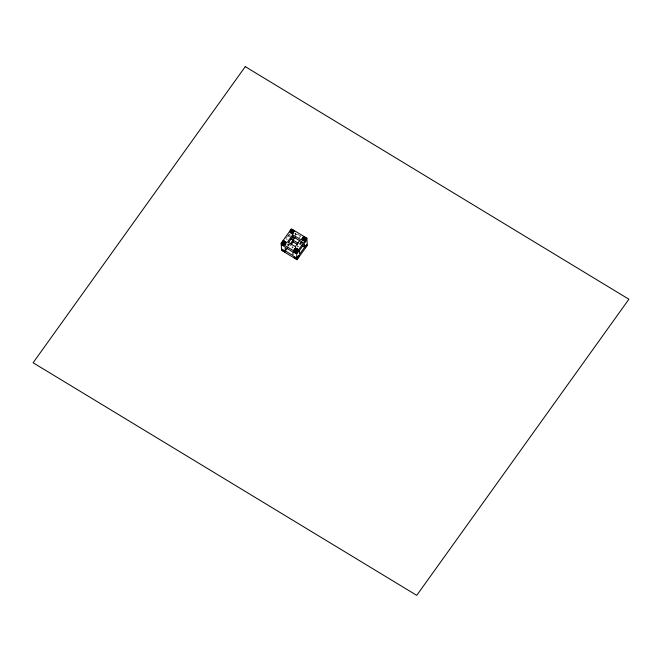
<?xml version="1.0" encoding="UTF-8"?>
<svg xmlns="http://www.w3.org/2000/svg" width="662" height="662" viewBox="0 0 662 662"><rect width="100%" height="100%" fill="white"/><g stroke="black" fill="none" stroke-linecap="round" stroke-linejoin="round"><path stroke-width="0.5" stroke-dasharray="3.31 2.48" d="M286.108 238.204L288.392 235.01L290.684 236.458M289.973 237.062L288.433 236.127L289.633 234.447M287.465 246.355L289.013 244.204L289.079 245.271L287.051 244.046M295.186 235.589L296.212 234.149M291.843 247.985L292.877 246.545L292.943 247.613L291.396 249.773M299.05 237.931L300.589 235.771L300.656 236.839M297.114 234.009L301.409 236.607M294.772 233.272L296.799 234.497M300.92 241.117L302.948 242.342M290.51 235.151L288.963 234.216L289.186 237.774M301.326 241.704L304.412 243.583M302.335 243.004L300.987 242.184L299.439 244.336L299.373 243.268L300.73 244.088M300.722 242.549L302.269 243.484M302.335 244.551L300.018 243.153L301.822 240.637L301.897 241.878M299.05 243.757L300.763 244.799M285.794 238.643L287.333 239.586M298.926 246.612L297.379 245.668L297.445 246.736L299.762 248.142M288.541 244.261L292.827 246.86M286.886 244.452L288.433 245.387L288.5 246.463M300.606 242.127L300.714 243.906M295.401 232.966L295.509 234.745M288.367 235.051L288.433 236.127"/><path stroke-width="0.99" d="M281.135 243.211L291.429 228.845L306.878 238.212L307.317 245.337L297.023 259.694L281.573 250.327L281.135 243.211L296.584 252.578L297.023 259.694M281.673 242.846L283.22 240.695M289.906 231.352L290.941 229.921L294.027 231.791L291.685 230.028L290.163 232.544L291.71 230.384M282.252 243.194L283.965 240.803L286.307 242.565L284.768 244.717L282.451 243.318L283.99 241.158L286.307 242.565M281.995 245.097L281.929 244.03L284.246 245.437L284.312 246.504L281.995 245.097L284.056 242.226M290.742 232.892L292.29 230.74M284.768 244.717L286.29 242.209M290.941 233.007L292.48 233.943L294.002 231.435M292.48 233.943L293.514 232.511M292.712 234.778L287.573 241.953L295.293 246.636L300.44 239.462L292.712 234.778L293.15 241.895L291.437 244.295M282.07 249.26L285.157 251.13L284.643 251.85L282.326 250.443L282.864 250.079M288.251 242.937L292.827 236.557L300.548 241.241M285.33 250.89L285.107 247.331L292.836 252.015L293.051 255.573L285.33 250.89L287.382 248.018M290.188 244.113L295.103 237.244M293.589 252.123L294.011 249.979L295.558 247.828L297.875 249.235L295.575 248.184L293.523 251.055L293.589 252.123L295.906 253.529L296.419 252.81L293.523 251.055M301.731 239.214L303.279 237.054L305.596 238.461L304.048 240.612L301.731 239.214L303.295 240.505M301.756 239.57L303.295 237.41L305.612 238.817L304.073 240.968M294.615 250.691L295.641 249.251M302.335 239.917L303.875 237.766M294.805 250.807L296.353 251.742L297.875 249.235M297.379 250.31L295.84 252.462L295.906 253.529M296.584 252.578L306.878 238.212M293.911 257.468L293.845 256.401L296.162 257.808L296.228 258.875L293.911 257.468L294.425 256.748M298.736 251.13L297.188 253.281L297.122 252.214L298.67 250.062L298.736 251.13L297.958 250.658M306.448 240.356L304.909 242.507L304.843 241.44L306.39 239.288L306.448 240.356L303.362 238.477M304.636 247.141L299.489 254.324L299.274 250.766L304.412 243.583L304.636 247.141L302.311 245.734M304.975 246.661L306.01 245.23L306.779 245.693L305.232 247.853L305.174 246.785L306.713 244.626L306.779 245.693M297.519 258.627L297.453 257.551L298.992 255.4L299.058 256.467L297.519 258.627L296.742 258.155L298.289 256.004L299.058 256.467M292.223 229.664L293.771 230.608M303.808 236.69L306.125 238.097M293.316 232.395L290.999 230.988L290.941 229.921M304.983 240.662L303.436 239.727L303.279 237.054M290.146 232.188L292.463 233.587M290.726 238.717L298.19 243.235M293.15 241.895L297.445 244.501M283.286 241.762L285.603 243.161M294.292 248.432L297.188 250.186M285.678 244.41L284.13 243.475L283.965 240.803M297.263 251.436L295.724 250.501L295.558 247.828M284.743 244.361L282.426 242.954L282.508 244.386M294.011 249.979L296.328 251.386M296.675 257.088L297.453 257.551M291.685 230.028L291.851 232.701M284.577 250.782L284.643 251.85M282.26 249.375L282.326 250.443M245.263 66.639L33.1 362.759L416.737 595.361L628.9 299.241L245.263 66.639"/></g></svg>
